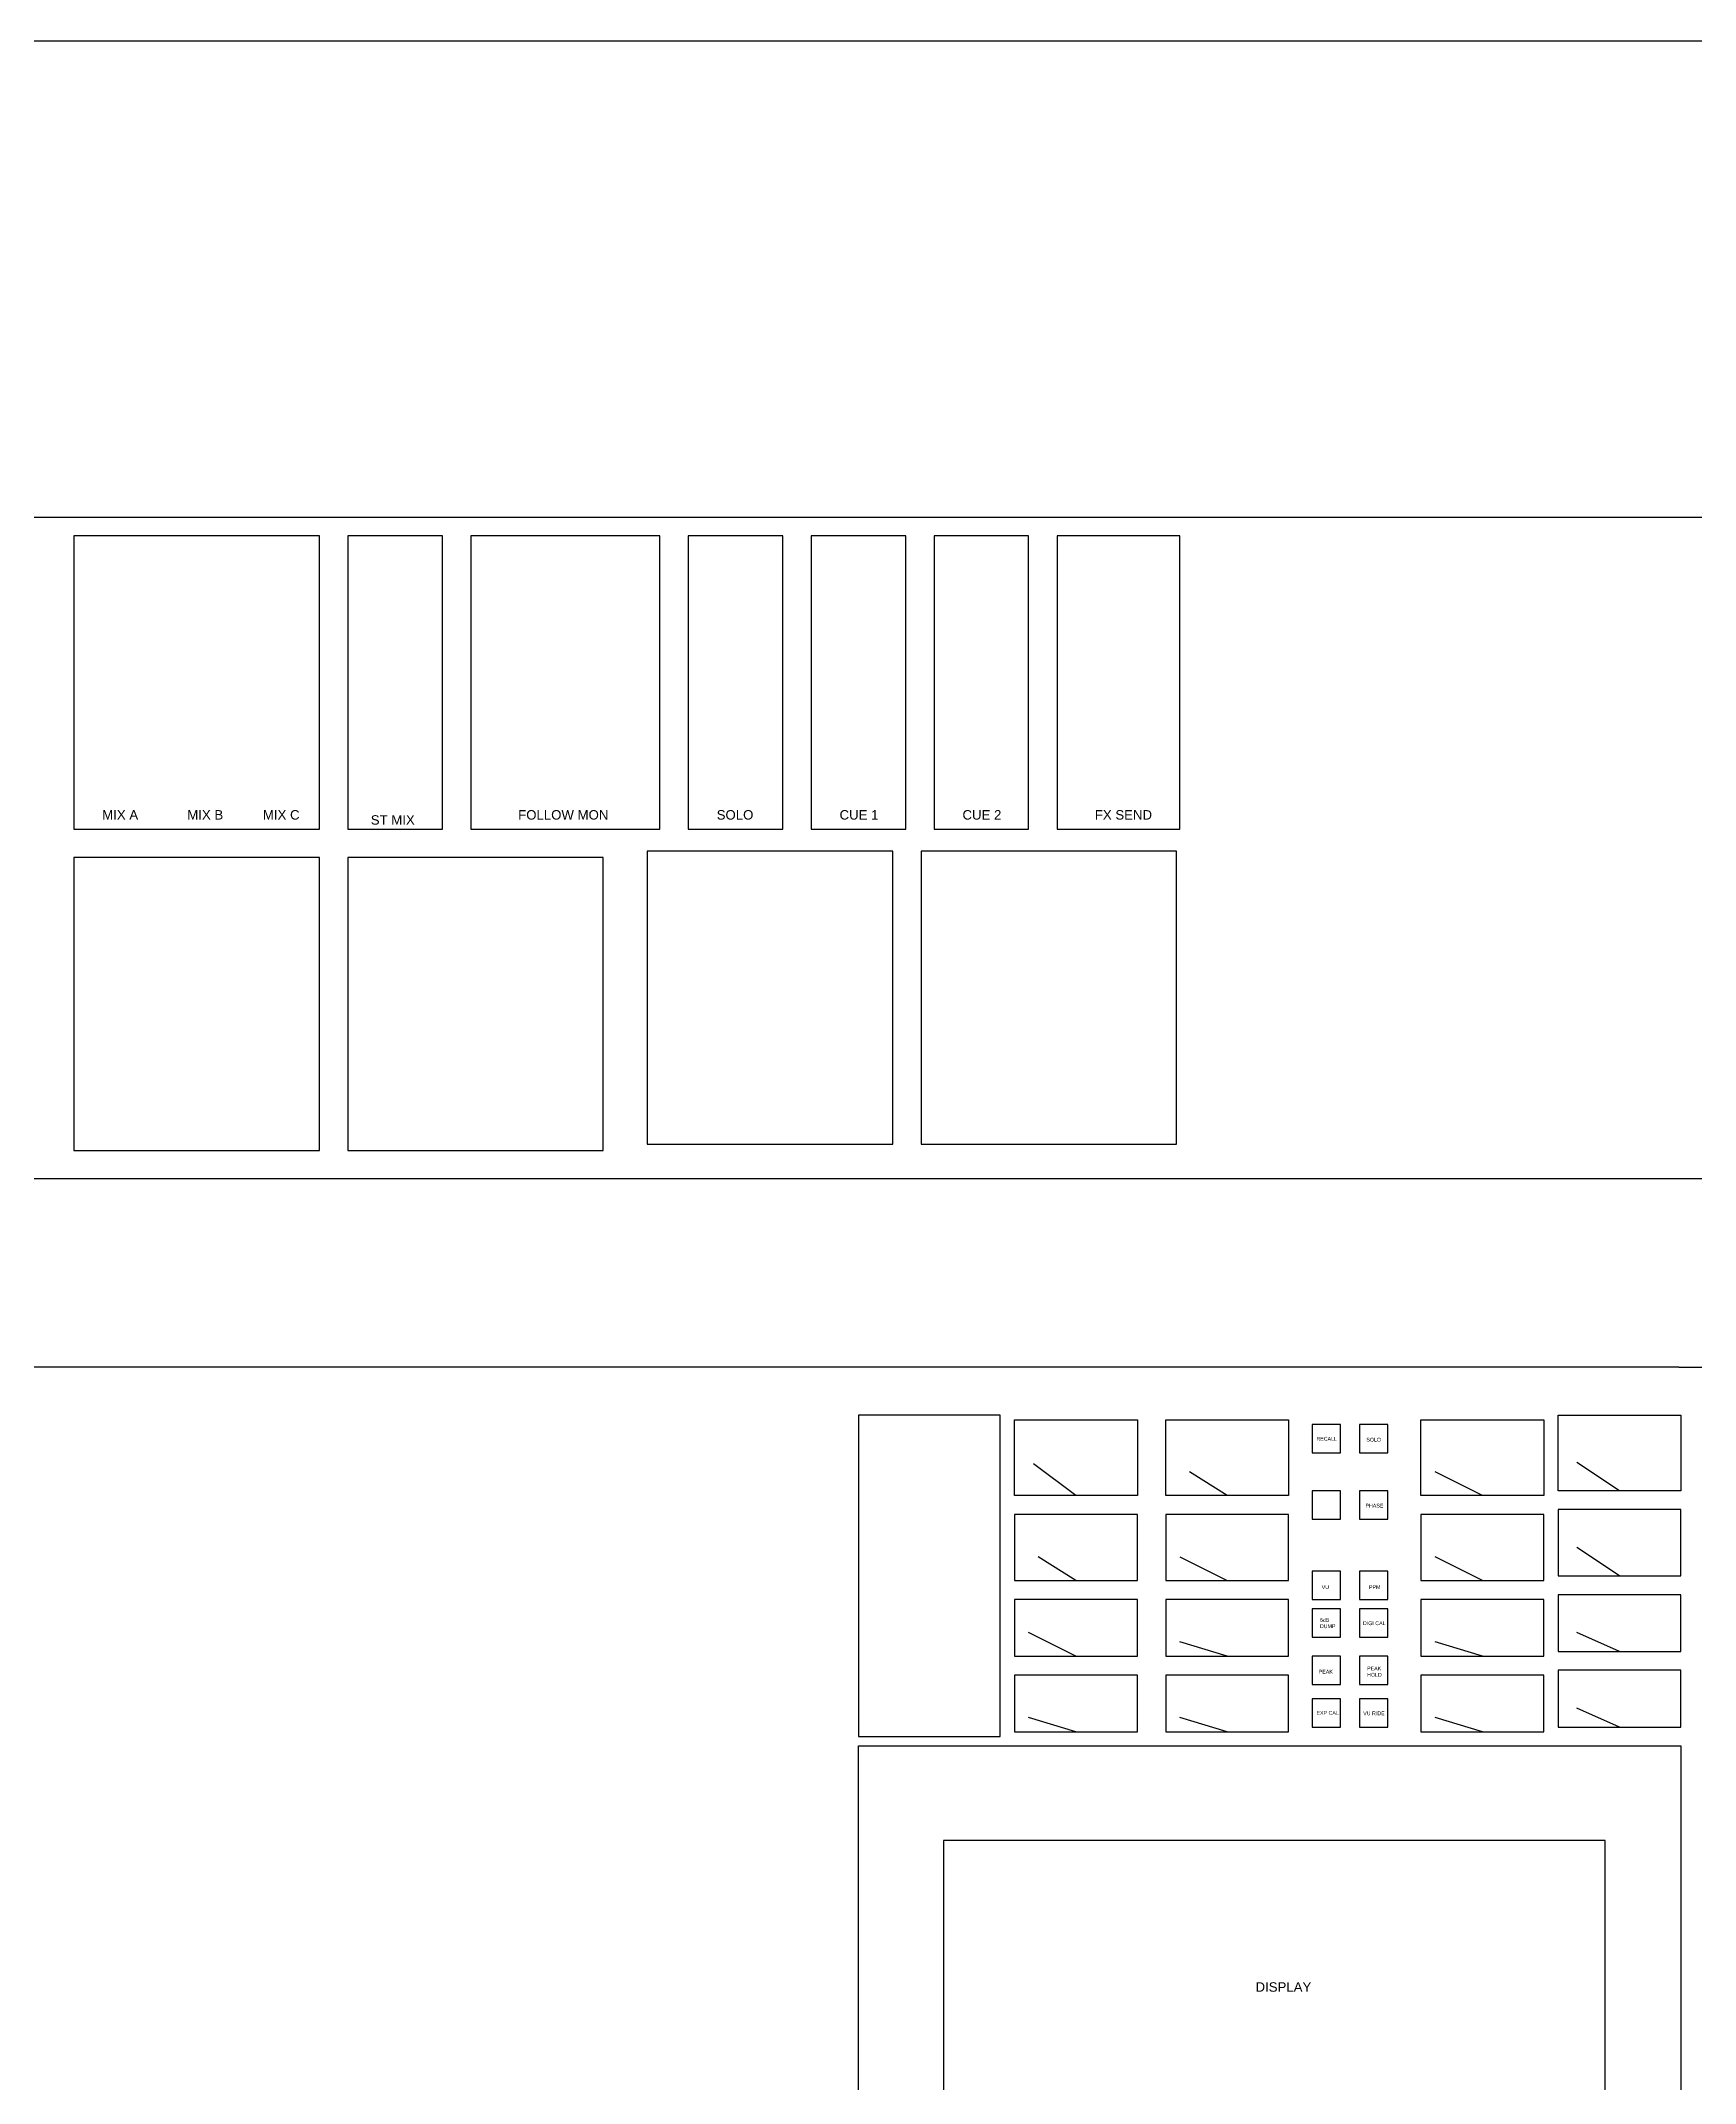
# Model space of a CAD drawing. Header units: inches. Extents: x -1200 to 6105, y -1104 to 2900.
# Drawn here: x 542 to 2292, y 739 to 2900 of the extents above; entities that cross this region are included whole.
import ezdxf

# ---------------------------------------------------------------- set-up
doc = ezdxf.new("R2010")
doc.units = ezdxf.units.IN
doc.header["$MEASUREMENT"] = 0
doc.layers.get('0').update_dxf_attribs({"lineweight": 25, "true_color": 0xffffff})
doc.styles.add('textstyle1169', font='')
doc.styles.add('textstyle1170', font='')
doc.styles.add('textstyle1171', font='')
doc.styles.add('textstyle1172', font='')
doc.styles.add('textstyle1173', font='')
doc.styles.add('textstyle1174', font='')
doc.styles.add('textstyle1175', font='')
doc.styles.add('textstyle1176', font='')
doc.styles.add('textstyle1177', font='')
doc.styles.add('textstyle1179', font='')
doc.styles.add('textstyle1181', font='')
doc.styles.add('textstyle1221', font='')
doc.styles.add('textstyle1222', font='')
doc.styles.add('textstyle1223', font='')
doc.styles.add('textstyle1224', font='')
doc.styles.add('textstyle1225', font='')
doc.styles.add('textstyle1226', font='')
doc.styles.add('textstyle1259', font='')
doc.styles.add('textstyle1260', font='')
doc.styles.add('textstyle1261', font='')
doc.styles.add('textstyle1267', font='')
doc.styles.get('textstyle1169').set_extended_font_data('Liberation Sans')
doc.styles.get('textstyle1170').set_extended_font_data('Liberation Sans')
doc.styles.get('textstyle1171').set_extended_font_data('Liberation Sans')
doc.styles.get('textstyle1172').set_extended_font_data('Liberation Sans')
doc.styles.get('textstyle1173').set_extended_font_data('Liberation Sans')
doc.styles.get('textstyle1174').set_extended_font_data('Liberation Sans')
doc.styles.get('textstyle1175').set_extended_font_data('Liberation Sans')
doc.styles.get('textstyle1176').set_extended_font_data('Liberation Sans')
doc.styles.get('textstyle1177').set_extended_font_data('Liberation Sans')
doc.styles.get('textstyle1179').set_extended_font_data('Liberation Sans')
doc.styles.get('textstyle1181').set_extended_font_data('Liberation Sans')
doc.styles.get('textstyle1221').set_extended_font_data('Liberation Sans')
doc.styles.get('textstyle1222').set_extended_font_data('Liberation Sans')
doc.styles.get('textstyle1223').set_extended_font_data('Liberation Sans')
doc.styles.get('textstyle1224').set_extended_font_data('Liberation Sans')
doc.styles.get('textstyle1225').set_extended_font_data('Liberation Sans')
doc.styles.get('textstyle1226').set_extended_font_data('Liberation Sans')
doc.styles.get('textstyle1259').set_extended_font_data('Liberation Sans')
doc.styles.get('textstyle1260').set_extended_font_data('Liberation Sans')
doc.styles.get('textstyle1261').set_extended_font_data('Liberation Sans')
doc.styles.get('textstyle1267').set_extended_font_data('Liberation Sans')

msp = doc.modelspace()

# ---------------------------------------------------------------- linework, layer by layer
for p, q in [((400, 2900), (6100, 2900)), ((396.5, 2396.2), (1096.5, 2396.2)), ((1096.5, 2396.2), (2276.5, 2396.2)), ((2276.5, 2396.2), (4096.5, 2396.2)), ((836.5, 2376.2), (576.5, 2376.2)), ((576.5, 2376.2), (576.5, 2336.2)), ((836.5, 2066.2), (836.5, 2376.2)), ((866.5, 2376.2), (866.5, 2066.2)), ((966.5, 2376.2), (866.5, 2376.2)), ((966.5, 2066.2), (966.5, 2376.2)), ((996.5, 2376.2), (996.5, 2066.2)), ((1196.5, 2376.2), (996.5, 2376.2)), ((1196.5, 2066.2), (1196.5, 2376.2)), ((1226.5, 2376.2), (1226.5, 2066.2)), ((1326.5, 2376.2), (1226.5, 2376.2)), ((1326.5, 2066.2), (1326.5, 2376.2)), ((1356.5, 2376.2), (1356.5, 2066.2)), ((1456.5, 2376.2), (1356.5, 2376.2)), ((1456.5, 2066.2), (1456.5, 2376.2)), ((1486.5, 2376.2), (1486.5, 2066.2)), ((1586.5, 2376.2), (1486.5, 2376.2)), ((1586.5, 2066.2), (1586.5, 2376.2)), ((1616.5, 2376.2), (1616.5, 2066.2)), ((1746.5, 2376.2), (1616.5, 2376.2)), ((1746.5, 2066.2), (1746.5, 2376.2)), ((576.5, 2336.2), (576.5, 2066.2)), ((576.5, 2066.2), (836.5, 2066.2)), ((866.5, 2066.2), (966.5, 2066.2)), ((996.5, 2066.2), (1196.5, 2066.2)), ((1226.5, 2066.2), (1326.5, 2066.2)), ((1356.5, 2066.2), (1456.5, 2066.2)), ((1486.5, 2066.2), (1586.5, 2066.2)), ((1616.5, 2066.2), (1746.5, 2066.2)), ((576.5, 2036.2), (576.5, 1726.2)), ((836.5, 2036.2), (576.5, 2036.2)), ((836.5, 1726.2), (836.5, 2036.2)), ((866.5, 2036.2), (866.5, 1726.2)), ((1136.5, 2036.2), (866.5, 2036.2)), ((1136.5, 1726.2), (1136.5, 2036.2)), ((1182.9, 2042.8), (1182.9, 1732.8)), ((1442.9, 2042.8), (1182.9, 2042.8)), ((1442.9, 1732.8), (1442.9, 2042.8)), ((1472.9, 2042.8), (1472.9, 1732.8)), ((1742.9, 2042.8), (1472.9, 2042.8)), ((1742.9, 1732.8), (1742.9, 2042.8)), ((1182.9, 1732.8), (1442.9, 1732.8)), ((1472.9, 1732.8), (1742.9, 1732.8)), ((576.5, 1726.2), (836.5, 1726.2)), ((866.5, 1726.2), (1136.5, 1726.2)), ((2276.5, 1696.2), (396.5, 1696.2)), ((4096.5, 1696.2), (2276.5, 1696.2)), ((2274.3, 1496.9), (396.5, 1496.9)), ((2274.3, 1496.9), (4096.5, 1496.9)), ((1556.5, 1446.2), (1406.5, 1446.2)), ((1406.5, 1446.2), (1406.5, 1106.2)), ((1556.5, 1106.2), (1556.5, 1446.2)), ((1571.5, 1361.2), (1571.5, 1441.2)), ((1571.5, 1441.2), (1701.5, 1441.2)), ((1701.5, 1441.2), (1701.5, 1361.2)), ((1731.5, 1361.2), (1731.5, 1441.2)), ((1731.5, 1441.2), (1861.5, 1441.2)), ((1861.5, 1441.2), (1861.5, 1361.2)), ((1886.5, 1436.2), (1886.5, 1406.2)), ((1916.5, 1436.2), (1886.5, 1436.2)), ((1916.5, 1406.2), (1916.5, 1436.2)), ((1936.5, 1436.2), (1936.5, 1406.2)), ((1966.5, 1436.2), (1936.5, 1436.2)), ((1966.5, 1406.2), (1966.5, 1436.2)), ((2001.5, 1361.2), (2001.5, 1441.2)), ((2001.5, 1441.2), (2131.5, 1441.2)), ((2131.5, 1441.2), (2131.5, 1361.2)), ((2146.5, 1366.2), (2146.5, 1446.2)), ((2146.5, 1446.2), (2276.5, 1446.2)), ((2276.5, 1446.2), (2276.5, 1366.2)), ((1886.5, 1406.2), (1916.5, 1406.2)), ((1936.5, 1406.2), (1966.5, 1406.2)), ((1636.5, 1361.2), (1591.5, 1394.6)), ((1796.5, 1361.2), (1756.5, 1386.2)), ((2066.5, 1361.2), (2016.5, 1386.2)), ((2211.5, 1366.2), (2166.5, 1396.2)), ((1701.5, 1361.2), (1571.5, 1361.2)), ((1861.5, 1361.2), (1731.5, 1361.2)), ((1886.5, 1366.2), (1886.5, 1336.2)), ((1916.5, 1366.2), (1886.5, 1366.2)), ((1916.5, 1336.2), (1916.5, 1366.2)), ((1936.5, 1366.2), (1936.5, 1336.2)), ((1966.5, 1366.2), (1936.5, 1366.2)), ((1966.5, 1336.2), (1966.5, 1366.2)), ((2131.5, 1361.2), (2001.5, 1361.2)), ((2276.5, 1366.2), (2146.5, 1366.2)), ((1571.5, 1341.2), (1571.5, 1271.2)), ((1701.5, 1341.2), (1571.5, 1341.2)), ((1701.5, 1271.2), (1701.5, 1341.2)), ((1731.5, 1341.2), (1731.5, 1271.2)), ((1861.5, 1341.2), (1731.5, 1341.2)), ((1861.5, 1271.2), (1861.5, 1341.2)), ((2001.5, 1341.2), (2001.5, 1271.2)), ((2131.5, 1341.2), (2001.5, 1341.2)), ((2131.5, 1271.2), (2131.5, 1341.2)), ((2146.5, 1346.2), (2146.5, 1276.2)), ((2276.5, 1346.2), (2146.5, 1346.2)), ((2276.5, 1276.2), (2276.5, 1346.2)), ((1886.5, 1336.2), (1906.5, 1336.2)), ((1906.5, 1336.2), (1916.5, 1336.2)), ((1936.5, 1336.2), (1966.5, 1336.2)), ((2211.5, 1276.2), (2166.5, 1306.2)), ((1636.5, 1271.2), (1596.5, 1296.2)), ((1746.5, 1296.2), (1796.5, 1271.2)), ((1886.5, 1281.2), (1886.5, 1251.2)), ((1916.5, 1281.2), (1886.5, 1281.2)), ((1916.5, 1251.2), (1916.5, 1281.2)), ((1936.5, 1281.2), (1936.5, 1251.2)), ((1966.5, 1281.2), (1936.5, 1281.2)), ((1966.5, 1251.2), (1966.5, 1281.2)), ((2066.5, 1271.2), (2016.5, 1296.2)), ((2146.5, 1276.2), (2276.5, 1276.2)), ((1571.5, 1271.2), (1701.5, 1271.2)), ((1731.5, 1271.2), (1861.5, 1271.2)), ((2001.5, 1271.2), (2131.5, 1271.2)), ((2146.5, 1256.2), (2146.5, 1196.2)), ((2276.5, 1256.2), (2146.5, 1256.2)), ((2276.5, 1196.2), (2276.5, 1256.2)), ((1571.5, 1251.2), (1571.5, 1191.2)), ((1701.5, 1251.2), (1571.5, 1251.2)), ((1701.5, 1191.2), (1701.5, 1251.2)), ((1731.5, 1251.2), (1731.5, 1191.2)), ((1861.5, 1251.2), (1731.5, 1251.2)), ((1861.5, 1191.2), (1861.5, 1251.2)), ((1886.5, 1251.2), (1906.5, 1251.2)), ((1886.5, 1241.2), (1886.5, 1211.2)), ((1916.5, 1241.2), (1886.5, 1241.2)), ((1906.5, 1251.2), (1916.5, 1251.2)), ((1916.5, 1211.2), (1916.5, 1241.2)), ((1936.5, 1251.2), (1966.5, 1251.2)), ((1936.5, 1241.2), (1936.5, 1211.2)), ((1966.5, 1241.2), (1936.5, 1241.2)), ((1966.5, 1211.2), (1966.5, 1241.2)), ((2001.5, 1251.2), (2001.5, 1191.2)), ((2131.5, 1251.2), (2001.5, 1251.2)), ((2131.5, 1191.2), (2131.5, 1251.2)), ((1636.5, 1191.2), (1586.5, 1216.2)), ((1886.5, 1211.2), (1906.5, 1211.2)), ((1906.5, 1211.2), (1916.5, 1211.2)), ((1936.5, 1211.2), (1966.5, 1211.2)), ((2211.5, 1196.2), (2166.5, 1216.2)), ((1571.5, 1191.2), (1701.5, 1191.2)), ((1731.5, 1191.2), (1861.5, 1191.2)), ((1796.5, 1191.2), (1746.5, 1206.2)), ((1886.5, 1191.2), (1886.5, 1161.2)), ((1916.5, 1191.2), (1886.5, 1191.2)), ((1916.5, 1161.2), (1916.5, 1191.2)), ((1936.5, 1191.2), (1936.5, 1161.2)), ((1966.5, 1191.2), (1936.5, 1191.2)), ((1966.5, 1161.2), (1966.5, 1191.2)), ((2001.5, 1191.2), (2131.5, 1191.2)), ((2066.5, 1191.2), (2016.5, 1206.2)), ((2016.5, 1206.2), (2016.5, 1206.2)), ((2146.5, 1196.2), (2276.5, 1196.2)), ((1571.5, 1171.2), (1571.5, 1111.2)), ((1701.5, 1171.2), (1571.5, 1171.2)), ((1701.5, 1111.2), (1701.5, 1171.2)), ((1731.5, 1171.2), (1731.5, 1111.2)), ((1861.5, 1171.2), (1731.5, 1171.2)), ((1861.5, 1111.2), (1861.5, 1171.2)), ((2001.5, 1171.2), (2001.5, 1111.2)), ((2131.5, 1171.2), (2001.5, 1171.2)), ((2131.5, 1111.2), (2131.5, 1171.2)), ((2146.5, 1176.2), (2146.5, 1116.2)), ((2276.5, 1176.2), (2146.5, 1176.2)), ((2276.5, 1116.2), (2276.5, 1176.2)), ((1886.5, 1161.2), (1906.5, 1161.2)), ((1886.5, 1146.2), (1886.5, 1116.2)), ((1916.5, 1146.2), (1886.5, 1146.2)), ((1906.5, 1161.2), (1916.5, 1161.2)), ((1916.5, 1116.2), (1916.5, 1146.2)), ((1936.5, 1161.2), (1966.5, 1161.2)), ((1936.5, 1146.2), (1936.5, 1116.2)), ((1966.5, 1146.2), (1936.5, 1146.2)), ((1966.5, 1116.2), (1966.5, 1146.2)), ((1636.5, 1111.2), (1586.5, 1126.2)), ((1796.5, 1111.2), (1746.5, 1126.2)), ((2066.5, 1111.2), (2016.5, 1126.2)), ((2211.5, 1116.2), (2166.5, 1136.2)), ((1406.5, 1106.2), (1556.5, 1106.2)), ((1571.5, 1111.2), (1701.5, 1111.2)), ((1731.5, 1111.2), (1861.5, 1111.2)), ((1886.5, 1116.2), (1916.5, 1116.2)), ((1936.5, 1116.2), (1966.5, 1116.2)), ((2001.5, 1111.2), (2131.5, 1111.2)), ((2146.5, 1116.2), (2276.5, 1116.2)), ((1406.5, -533.8), (1406.5, 1096.2)), ((1406.5, 1096.2), (2276.5, 1096.2)), ((2276.5, 1096.2), (2276.5, -533.8)), ((1496.5, 996.2), (1496.5, 596.2)), ((2196.5, 996.2), (1496.5, 996.2)), ((2196.5, 596.2), (2196.5, 996.2))]:
    msp.add_line(p, q)

# ---------------------------------------------------------------- texts
at = {"char_height": 1, "attachment_point": 1}
for s, insert, style in [('\\C7;\\H10;MIX A', (606.5, 2086.2), 'textstyle1224'), ('\\C7;\\H10;MIX B', (696.5, 2086.2), 'textstyle1225'), ('\\C7;\\H10;MIX C', (776.5, 2086.2), 'textstyle1226'), ('\\C7;\\H10;ST MIX', (890.6, 2080.8), 'textstyle1222'), ('\\C7;\\H10;FOLLOW MON', (1046.5, 2086.2), 'textstyle1223'), ('\\C7;\\H10;SOLO', (1256.5, 2086.2), 'textstyle1221'), ('\\C7;\\H10;CUE 1', (1386.5, 2086.2), 'textstyle1259'), ('\\C7;\\H10;CUE 2', (1516.5, 2086.2), 'textstyle1260'), ('\\C7;\\H10;FX SEND', (1656.5, 2086.2), 'textstyle1261'), ('\\C7;\\H4;RECALL', (1890.9, 1423.2), 'textstyle1169'), ('\\C7;\\H4;SOLO', (1943.7, 1422.2), 'textstyle1170'), ('\\C7;\\H4;PHASE', (1942.8, 1352.4), 'textstyle1171'), ('\\C7;\\H4;VU', (1896.5, 1266.2), 'textstyle1173'), ('\\C7;\\H4;PPM', (1946.5, 1266.2), 'textstyle1172'), ('\\C7;\\H4;6dB \\PDUMP', (1894.6, 1231.5), 'textstyle1174'), ('\\C7;\\H4;DIGI CAL', (1940.1, 1228), 'textstyle1175'), ('\\C7;\\H4;PEAK', (1893.4, 1176.8), 'textstyle1176'), ('\\C7;\\H4;PEAK\\PHOLD', (1944.5, 1180.2), 'textstyle1177'), ('\\C7;\\H4;EXP CAL', (1891, 1133.2), 'textstyle1179'), ('\\C7;\\H4;VU RIDE', (1940.4, 1132.7), 'textstyle1181'), ('\\C7;\\H10;DISPLAY', (1826.5, 846.2), 'textstyle1267')]:
    msp.add_mtext(s, dxfattribs=dict(at, insert=insert, style=style))

doc.saveas('drawing.dxf')
